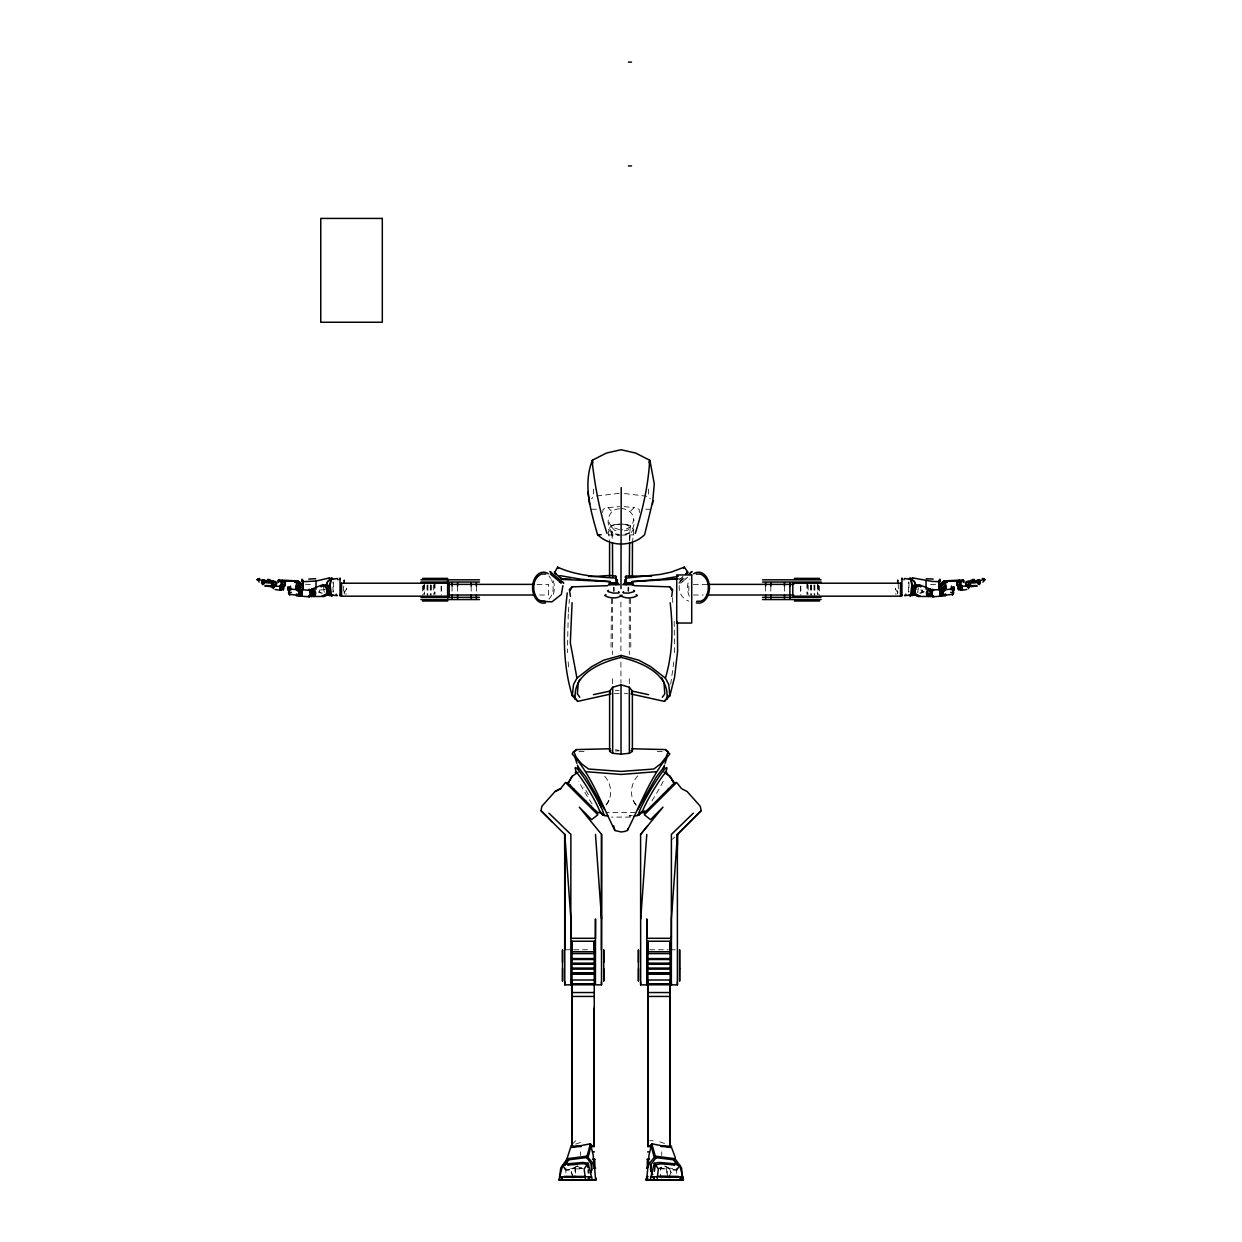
<?xml version="1.0" encoding="UTF-8"?>
<svg xmlns="http://www.w3.org/2000/svg" width="1242" height="1242" viewBox="0 0 1242 1242"><rect width="100%" height="100%" fill="white"/><g stroke="black" fill="none" stroke-linecap="round" stroke-linejoin="round"><path stroke-width="0.75" stroke-dasharray="5 3.75" d="M612.554 598.535L612.57 654.503M620.891 602.075L620.907 653.525M629.259 598.535L629.275 654.503M688.829 590.819L688.86 585.06M344.282 593.924L344.313 590.928L344.267 593.924L346.673 588.242L346.021 594.592M897.702 593.924L897.702 590.928L897.702 593.924L895.311 588.242L895.948 594.592M661.722 1155.541L661.753 1151.815M674.592 652.655L674.173 621.186M323.603 587.311L324.271 592.698M593.598 489.038L593.412 496.474L591.611 498.88M565.917 1167.868L565.902 1173.302M629.383 539.882L630.315 525.428L621.016 523.798M629.663 540.938L630.377 533.33L633.731 529.387L630.315 525.428L621 523.984L611.701 525.428L608.332 529.387L609.574 543.142M632.457 543.142L633.731 529.387M573.028 1176.64L571.273 1172.495L573.028 1168.349L574.999 1168.893L574.999 1176.081M667.342 1176.081L667.342 1168.893L669.329 1168.349L671.099 1172.495L669.329 1176.64M568.262 613.936L567.392 652.655M568.386 612.12L569.379 599.42M333.011 591.937L332.98 582.607M673.816 661.924L670.664 684.28M908.958 582.607L908.927 591.937M611.468 598.691L611.048 647.144M619.432 508.816C604.171 509.173 604.59 534.681 619.541 535.131M669.422 1176.267L670.99 1172.495L669.329 1168.349L664.33 1165.664L659.347 1168.349L660.387 1168.893L660.387 1176.081M602.603 512.527L603.1 509.251L607.928 507.605L619.494 506.596M898.168 583.631L898.447 591.021M572.966 1176.267L571.382 1172.495L573.028 1168.349L578.042 1165.664L581.365 1167.449M621.047 508.537C627.148 508.63 633.436 512.698 633.699 519.249L632.768 523.394L630.129 527.027L625.921 529.247L621.078 530.008M343.522 591.021L343.832 583.631M920.912 593.723L921.921 590.09L916.751 589.531M917.729 592.698L918.397 587.311M637.814 775.862C630.532 783.624 629.026 796.634 636.044 805.018M606.08 805.018C613.098 796.634 611.607 783.64 604.342 775.862M682.898 577.685C675.927 585.106 679.079 597.899 688.798 601.144M548.995 599.141C554.072 594.049 553.979 586.038 551.588 579.688M572.966 1168.706L578.042 1165.664M619.385 524.046L614.495 524.807L612.135 527.571L614.526 530.35L619.432 531.095M573.105 1143.385L575.714 1140.715M672.512 839.297L674.67 837.108M630.734 510.99L634.181 507.605L639.025 509.251L639.537 512.527M682.945 576.459L678.97 580.371L678.241 583.072L680.787 583.01L687.649 577.266M682.991 579.098L678.241 583.072L684.792 577.639M685.894 578.756L680.787 583.01M680.616 578.694L677.635 578.974M669.422 1168.706L664.905 1166.347L659.347 1168.349M625.533 534.557C631.588 532.492 635.593 525.521 633.699 519.249M921.517 592.729L923.862 591.891M575.745 1144.099L582.312 1141.833M919.577 593.164L924.56 591.58M614.495 524.807L611.701 525.428L612.601 539.882M624.322 530.846L627.583 530.35L629.927 527.571L627.552 524.807M624.788 534.2L630.377 533.33M596.781 495.962L619.168 493.369M632.318 815.621L629.073 815.901L633.901 815.746M615.302 690.676L619.09 690.366M614.216 693.735L619.292 693.315M660.387 1168.893L667.342 1168.893M574.999 1168.893L581.955 1168.893M325.249 589.531L320.094 590.09L321.119 593.723M635.423 812.454L606.686 812.454M930.584 584.547L936.515 584.252M579.005 751.612L584.687 751.441M630.47 817.096L611.53 817.096M621.093 535.131L633.762 534.883M615.225 750.944L619.059 750.913M645.716 509.251L650.73 509.236M536.979 584.377L548.576 584.377L548.56 595.011L538.624 595.011M693.331 584.377L706.853 584.377M693.331 595.011L703.298 595.011M566.259 949.773L570.031 949.773M573.757 949.773L590.618 949.773M649.659 949.773L668.398 949.773M670.261 949.773L675.896 949.773M649.628 1140.715L653.168 1140.715M570.652 1168.303L582.948 1168.287M659.052 1168.287L672.9 1168.303M591.409 509.236L598.101 509.251M608.409 534.883L619.277 535.1M657.282 751.441L662.98 751.612M624.136 506.658L634.181 507.605M305.377 584.252L311.307 584.547M676.502 1173.302L676.486 1167.868M624.353 693.455L627.738 693.735M624.447 493.524L648.51 496.474L650.342 498.88M608.332 529.387L611.747 533.33L619.199 534.495M619.463 529.76L612.011 527.027L609.356 523.394L608.409 519.249M615.442 749.625L619.137 750.478M319.07 592.108L322.392 593.164M659.766 1141.833L666.333 1144.099M318.154 591.891L320.483 592.729M577.483 1166.347L582.001 1168.706M607.928 507.605L611.359 510.99M548.98 575.977L550.718 578.446M611.747 533.33L612.43 540.938M630.362 598.691L630.796 647.144M672.388 597.604L673.055 604.854M568.168 661.924L568.65 667.482M648.324 489.038L648.51 496.474M580.402 1151.815L580.433 1155.541M588.227 1169.498L588.273 1173.286M588.056 1169.514L588.087 1173.302M629.306 678.675L629.306 684.14M620.922 662.141L620.938 683.178M612.585 678.675L612.601 684.14M819.503 585.929L819.503 595.337M818.556 585.06L818.556 594.328M817.857 585.06L817.857 594.328M817.407 583.212L817.407 594.328M814.861 585.06L814.861 594.328M814.488 585.06L814.488 596.176M813.991 585.06L813.991 594.328M811.585 585.06L811.585 594.328M811.073 585.06L811.073 596.176M810.7 585.06L810.7 594.328M808.154 585.06L808.154 594.328M807.688 583.212L807.688 594.328M806.896 583.212L806.896 594.328M800.826 586.146L800.826 595.011M800.469 586.146L800.469 595.011M784.463 586.146L784.463 593.226M770.847 586.146L770.801 593.226M765.615 586.146L765.615 593.226M666.426 1168.303L666.426 1173.147M575.527 1168.303L575.527 1173.147M476.369 586.146L476.369 593.241M471.199 586.146L471.137 593.241M457.584 586.146L457.584 593.241M452.072 586.146L452.072 593.241M441.438 586.146L441.438 595.011M441.081 586.146L441.081 595.011M435.01 583.212L435.01 594.328M434.203 583.212L434.203 594.328M433.737 585.06L433.737 594.328M431.191 585.06L431.191 594.328M430.819 585.06L430.819 596.176M430.306 585.06L430.306 594.328M427.916 585.06L427.916 594.328M427.403 585.06L427.403 596.176M427.031 585.06L427.031 594.328M424.485 583.212L424.485 594.328M424.05 585.06L424.05 594.328M423.351 585.06L423.351 594.328M422.482 585.929L422.482 595.337M319.799 592.139A6.412 4.425 78.8 0 1 319.365 589.95M922.651 589.95A6.412 4.394 -78.8 0 1 922.216 592.139M333.151 581.908A9.206 1.708 -90 0 1 333.151 592.139M908.771 592.123A9.206 1.77 90 0 1 908.771 581.908M553.249 580.837A15.478 10.914 90 0 1 552.55 596.284M689.372 596.284A15.478 10.976 90 0 1 689.372 579.082M663.197 781.327A23.645 2.142 -59.3 0 1 649.877 803.962M588.413 794.709A27.572 2.624 59.3 0 1 583.895 786.947M592.155 803.962A23.645 2.251 59.3 0 1 578.85 781.327M608.875 800.748L606.018 805.111L608.875 800.748M636.152 805.111L633.296 800.748L636.137 805.095"/><path stroke-width="1.5" d="M562.579 968.589L562.533 981.164L562.533 949.773L562.486 962.348M564.784 844.964L564.784 834.407L541 810.653L541.916 806.213L555.019 791.527L560.639 788.623L565.498 782.46L597.821 814.768L591.642 819.627L579.3 807.207L601.563 834.407L601.516 984.859L595.415 984.859L595.492 918.925L595.446 938.3L570.808 938.3L570.885 834.407L548.948 813.184M571.941 980.916L571.925 1146.521L571.957 1140.715L572.003 1146.521L581.272 1146.521M572.003 1146.521L572.019 941.234M594.173 1007.961L594.173 1146.521L590.462 1146.521M571.957 950.037L571.988 941.234L594.25 941.234L594.25 1146.521M603.767 968.589L603.736 981.164L603.705 949.773L603.767 962.348M609.605 751.379L609.605 691.157L612.694 687.245L621.016 684.808L629.321 687.245L632.364 691.157L632.395 751.379L629.383 753.304L621.031 754.111L612.679 753.304L609.605 751.379L610.878 750.385M612.679 753.304L612.694 687.245M617.305 581.83L617.305 579.595M621.031 754.111L621.016 684.808M620.969 588.537L621.202 487.609M624.85 581.83L624.85 579.595M629.383 753.304L629.321 687.245M638.481 968.589L638.45 981.164L638.45 949.773L638.388 962.348M647.843 980.916L647.843 1146.521L651.615 1146.521M660.884 1146.521L670.152 1146.521L670.168 941.234L647.905 941.234L647.92 1146.521L647.889 1140.715M670.075 980.916L670.075 1146.521M677.449 844.964L677.449 834.407L701.171 810.653L700.24 806.213L687.137 791.527L681.516 788.623L676.657 782.46L644.35 814.768L650.497 819.627L662.98 807.207L640.593 834.407L640.67 984.859L646.74 984.859L646.787 918.925L646.74 938.3M340.029 594.654L340.029 596.02L340.044 578.027L340.029 579.393M564.784 981.91L564.799 834.407L570.87 918.925L570.87 969.334L570.823 984.859L564.737 984.859L564.706 981.91L564.753 984.859M594.188 950.037L594.235 941.234M609.558 576.847L609.574 543.142M612.632 577.313L612.492 542.754M613.827 591.099L613.827 587.482M629.337 577.313L629.585 542.754M632.349 576.847L632.457 543.142M647.858 950.037L647.905 941.234M670.09 950.037L670.137 941.234M671.301 981.91L671.332 984.859L677.418 984.859L677.356 834.407L701.156 810.653M901.925 594.654L901.94 596.02L901.94 578.027L901.925 579.393M958.607 580.713L960.687 581.008L960.485 586.193L958.374 586.286M960.687 581.008C955.129 577.903 957.458 587.777 957.427 585.324M961.929 585.805L961.867 587.093L961.789 586.007M280.04 585.805L280.071 587.093L280.149 586.007M337.42 595.57L331.412 595.182L330.201 585.324L331.133 579.377L337.498 578.493L338.026 579.859M647.843 1146.521L647.874 1140.715M281.36 581.908C281.313 578.058 281.794 589.313 281.499 585.23M932.369 595.958L931.966 591.844L933.208 590.214L931.36 589.5L927.991 590.664L927.634 594.965L931.267 596.362L933.13 595.834L930.413 596.595L931.267 596.362M309.677 590.431L303.095 589.748L303.157 581.675L302.039 579.238L303.405 581.24M344.267 581.178L344.267 580.123L344.298 583.212M671.348 984.859L671.394 918.925L677.464 834.407M897.687 581.178L897.702 580.123L897.718 583.212M954.275 587.792L954.229 589.608L952.862 589.997L952.862 588.755M315.949 589.376L316.042 581.054L329.487 577.903L330.791 580.837M654.348 1171.408L655.279 1164.903L660.511 1163.847L671.58 1164.577M958.824 585.494L958.715 589.686M960.206 587.14L961.898 585.51L957.737 586.053M967.502 585.712L967.44 586.954L967.378 585.898M278.643 581.272L278.643 579.766L278.394 581.303M943.066 582.622L940.675 583.771L940.939 586.24L941.452 587.994L945.876 587.963L943.842 589.081M954.182 589.671L954.275 587.016L952.94 586.798L952.909 588.584C951.077 587.187 950.642 590.4 950.813 588.289M283.455 580.713L281.36 581.52L285.35 581.846L284.573 586.472L284.604 585.324M281.375 581.008L281.577 586.193L283.673 586.286M309.755 595.958L310.174 594.313L312.239 594.375L312.285 591.534L311.602 589.748L308.901 590.214L314.117 590.664L314.474 594.965L310.842 596.362L308.979 595.834L311.711 596.595L310.842 596.362M943.004 587.777L942.895 588.351M278.581 582.436L278.565 580.154L280.087 579.657M626.201 578.555L626.263 576.055L651.74 576.071M943.982 581.706L944.029 580.651L944.091 581.551M296.512 593.94L298.53 595.756L300.781 595.461L300.812 594.157M942.678 584.64L942.445 582.684M283.44 586.084L283.486 587.28L283.657 586.162M939.806 581.458L939.868 580.309L939.946 581.303M960.687 581.908C960.78 578.058 960.283 589.313 960.547 585.23M966.229 585.432C966.167 589.174 966.478 578.601 966.416 582.25M968.605 586.488C971.943 587.062 967.953 579.114 969.443 581.893C983.602 579.75 982.717 582.948 969.397 583.103L969.086 581.349L967.394 581.318M976.274 585.494L970.235 585.758M957.039 582.203L956.852 581.054L945.131 581.287L946.047 589.096L945.969 587.466M956.852 581.054L956.744 585.153L960.485 585.665M274.56 585.898L274.513 586.954L274.466 585.712M647.393 1159.252L647.16 1168.272M657.282 1176.873L657.158 1179.9L654.037 1179.791L654.286 1178.208L652.609 1179.791L650.171 1179.9L654.301 1163.257L659.409 1162.434L674.499 1163.77L679.747 1165.353L683.473 1179.9L645.995 1179.776L646.182 1178.192M970.996 580.2L970.996 581.116M626.263 576.055L625.068 577.126L626.294 578.12L626.232 581.784L624.586 582.669L632.209 582.715L631.448 582.886L632.597 584.703M276.78 582.902L275.91 586.1L265.788 585.494M650.808 1164.406L650.544 1169.902L652.454 1174.637M299.058 588.351L298.965 587.777M562.89 585.696L561.368 594.406L551.96 601.858L541.31 601.237L537.957 599.389C531.669 592.279 531.887 578.058 541.636 574.052L545.626 574.115M297.894 581.551L297.971 580.651L298.033 581.706M302.039 581.303L302.132 580.309L302.225 581.458M952.412 595.166L953.561 593.008L953.204 588.817L943.283 589.966A3.602 1.692 81.2 0 0 943.004 594.344L945.302 596.005A3.602 1.692 81.2 0 0 945.674 595.228M963.435 582.436L963.435 580.154L961.913 579.657M977.314 585.991L971.337 586.581L971.275 585.417M278.363 582.42L278.565 580.154M652.888 500.852L644.629 534.665C631.992 547.194 610.241 547.085 597.542 534.665C590.819 510.664 582.653 484.861 592.403 460.223L606.329 453.097L621.031 449.728L635.749 453.097L649.675 460.223C648.402 484.954 642.719 509.841 635.283 533.455M640.717 918.925L646.787 834.407M273.519 588.677L271.936 586.736L272.945 580.837L272.603 581.893C258.352 579.766 259.454 582.964 272.681 583.103M271.936 586.736L272.355 585.324L271.843 586.271M275.119 589.515L280.055 590.214L280.552 585.525M280.366 587.59L280.583 585.324M298.204 589.081L296.015 588.646L296.139 587M296.015 588.646L296.931 581.737L299.229 581.908M572.081 602.727L570.326 642.844L576.956 678.116L573.54 684.497L572.298 695.831L577.716 701.373L610.847 694.014L609.605 691.157L593.428 694.666M281.577 585.665L285.318 585.153L285.21 581.054L296.931 581.287L296.015 589.096L296.062 587.466M300.89 591.425L299.415 590.804L299.679 588.025M959.662 582.56L959.538 580.945L963.388 580.852M298.717 584.532C300.611 574.518 300.409 596.455 298.685 586.146M567.237 592.931C563.387 627.148 561.989 662.56 572.298 695.831M939.775 587.668L939.526 589.36L939.651 581.877M290.193 588.987L290.488 586.115M299.57 588.941L299.338 591.875L299.446 590.913M281.375 590.09L280.118 589.577L280.537 585.882L281.95 585.696M281.965 580.123L281.825 581.567L281.95 580.123L297.506 580.93M959.523 582.56L959.678 581.054M270.818 580.216L271.02 581.116M297.335 582.094L295.177 581.908L295.301 580.79L295.099 582.653M295.239 581.458L295.146 581.908M903.928 579.859L904.471 578.493L910.852 579.377L911.814 585.324L910.572 595.182L904.549 595.57M269.762 579.502L267.915 580.262L271.874 581.116M280.164 589.422L280.055 590.214M291.094 588.289C291.668 589.95 289.448 587.73 287.663 588.491M671.72 596.408L672.636 589.469L669.717 586.845L634.103 585.681M270.694 585.417L270.616 586.581L264.639 585.991M272.045 584.64L273.457 586.488M272.06 585.401L272.898 581.396L274.668 581.318M678.411 1176.904L657.406 1176.733L658.369 1168.893L654.301 1163.257M295.938 587.652L295.596 588.506M652.469 504.159L654.286 483.821L650.047 461.155M626.294 578.12L660.635 574.378L671.285 572.065L684.373 567.159L683.504 568.184M285.008 582.203L285.21 581.054M296.621 582.933L296.931 581.287M558.683 576.443L560.421 575.698L580.868 579.238L610.334 581.644L610.676 582.886L609.931 584.703L610.334 581.644L562.315 579.424L554.553 572.748L557.627 567.159C575.745 575.45 596.222 576.893 615.861 578.12C619.479 572.546 591.704 578.151 588.413 576.024M956.666 583.103L956.899 581.722M297.04 595.322L297.971 595.492L299.136 592.077L297.676 590.524L299.151 590.431M946.373 588.506L946.016 587.652M281.748 587.14L280.118 586.24L284.061 586.224M675.306 1157.606L671.643 1147.686L651.802 1143.789L648.976 1155.107L648.169 1166.611L646.601 1168.272L647.408 1168.287M566.212 1161.161L570.544 1147.686L590.4 1143.789L593.21 1155.107L593.986 1166.611M327.143 583.6L327.686 581.38L329.968 579.657A7.514 1.382 89.7 0 1 330.465 580.775M561.601 1176.904L559.568 1176.888L585.122 1176.733L584.144 1168.893L588.134 1163.257L592.263 1179.9L589.857 1179.791L589.251 1178.208L588.211 1178.208L588.46 1179.791L585.386 1179.9L585.246 1176.873L564.07 1176.904M943.268 587.606C940.768 593.785 942.119 574.875 943.315 584.532M960.019 585.882L958.203 586.597C956.604 591.254 964.071 590.54 961.432 586.131L969.924 585.991L968.372 588.677M559.614 1176.904L560.747 1167.93L567.284 1158.693L587.047 1156.147L592.76 1163.195L594.545 1167.511L595.632 1179.9L558.931 1179.9L562.657 1165.353L567.904 1163.77L583.01 1162.434L588.134 1163.257M626.247 584.703L626.636 582.902L632.628 582.902L633.606 584.703L622.832 584.703L624.695 582.902M270.896 585.463L270.616 586.581M591.347 1144.55L588.304 1156.675M648.588 694.666L632.364 691.157L631.122 694.014L664.377 701.373L669.857 695.831L668.755 684.497L665.402 678.116C672.745 653.649 673.211 627.94 670.168 602.727M323.665 595.337L326.149 594.483L326.972 591.068L325.947 587.435L323.401 585.836L320.917 586.69L322.703 586.177M267.62 580.713L268.101 579.284L267.853 580.728L256.985 579.688L259.531 578.57M300.781 595.461L302.101 594.437L301.899 591.58L298.592 590.68M667.156 699.029L668.072 695.349M649.054 462.723L649.675 460.223M669.857 695.831L674.592 677.107L677.589 651.32L677.387 621.574M590.4 1143.789L587.047 1156.147M967.239 585.681L971.135 585.681L969.66 586.783M966.152 585.37L970.002 585.401M280.118 589.577L283.362 589.655L283.704 586.597L271.998 585.991M280.537 585.882L280.382 587.016L281.717 587.062L280.428 586.923M918.381 595.337L915.897 594.483L915.09 591.068L916.099 587.435L918.63 585.836L921.098 586.69L919.313 586.177M916.58 595.166L913.972 594.313L912.109 590.276L912.761 587.932L914.857 586.457L916.798 585.339L918.63 585.836M632.24 584.703L631.805 581.644L661.256 579.238L678.163 576.381M283.362 589.655L283.673 588.63M295.829 588.009L297.847 588.91M296.186 587.963L300.611 587.994L301.387 583.771M631.464 582.886L631.821 581.644L677.635 578.974M302.396 581.877L302.675 589.438L302.256 587.668M665.091 763.333L666.628 758.381M325.451 595.166L328.059 594.313L329.922 590.276L329.254 587.932L325.947 587.435M267.993 579.533L269.483 580.387M272.293 586.783L270.803 585.681L274.637 586.255L275.056 584.951M299.415 590.804L300.952 591.208M909.268 594.67A9.206 1.77 90 0 0 911.224 594.67L913.864 594.607L911.892 592.465L912.575 587.078L913.708 585.789L917.605 585.929L911.985 585.23A9.206 1.77 90 0 0 909.268 579.377M663.244 768.674L664.486 765.119M952.707 590.245L952.567 588.987L953.747 589.841M609.993 748.786L576.645 749.563L573.307 751.783L572.22 753.956C591.891 775.971 601.594 804.164 614.899 830.494L621.14 831.969L624.447 831.488L627.381 830.494L628.126 828.398M314.117 590.664L313.279 591.984M931.95 594.313L929.885 594.375L930.506 589.748L939.775 589.779M945.612 593.94L944.168 595.492L943.004 592.077L944.463 590.524L942.957 590.431M328.556 589.655L329.254 587.932L325.233 585.339L323.401 585.836M590.292 1173.053L591.58 1169.902L591.316 1164.406M590.524 1173.053L591.797 1169.902L591.534 1164.406L587.264 1158.32M332.685 579.377A9.206 1.708 -90 0 0 330.046 585.23L324.41 585.929L326.227 584.966L327.686 581.38M945.084 595.322L941.343 595.461L940.039 594.437L940.225 591.58L943.532 590.68M911.83 588.817L911.985 585.23L913.708 585.789M911.162 580.837L912.497 577.903L932.307 581.411L938.921 581.675L939.946 579.238L938.533 581.24M905.139 595.539L905.791 594.173M579.781 679.405L578.275 682.51L577.375 693.874L579.781 697.29M257.11 579.703L259.625 578.586M296.434 595.228A3.602 1.708 -81.2 0 0 296.822 596.005L299.136 594.344A3.602 1.708 -81.2 0 0 298.856 589.966L288.951 588.817L288.61 593.008L289.743 595.166M627.381 830.494C640.686 804.226 650.606 776.203 669.842 753.956L665.355 749.563L631.992 748.786M261.953 581.768L262.419 580.278L264.468 580.138M261.922 581.178L263.025 580.557L263.847 583.321M982.95 582.079L985.015 579.688L982.469 578.57M978.215 583.321L979.038 580.557L980.124 581.178M570.202 590.338L572.205 586.845L607.742 585.681M332.685 594.67A9.206 1.708 -90 0 1 330.776 594.67L328.152 594.607L330.139 592.465L329.472 587.078L325.59 585.168M272.898 581.396L276.485 582.669M978.184 584.252L979.643 580.278L977.594 580.138M572.205 776.25L568.029 783.267L572.174 776.25L578.135 772.245M637.72 809.473L656.288 777.057L664.082 766.857M564.815 1164.887L568.805 1159.826M565.032 1164.887L567.703 1160.587M968.31 587.513L969.055 585.432M979.224 584.749L980.512 582.684M680.523 1179.791L682.696 1179.9L681.579 1167.93L675.043 1158.693L655.279 1156.147L649.582 1163.195L647.796 1167.511L646.709 1179.9L647.377 1178.192L648.107 1179.76M272.852 585.432L273.613 587.513M686.95 573.136L687.323 571.925L685.662 574.301L687.975 572.36L684.373 567.159M662.312 697.29L664.78 693.874L663.989 682.51L661.784 677.868M555.034 573.136L554.677 571.925L556.369 574.301M664.377 701.373L666.954 697.957C669.236 673.599 640.779 661.986 621.202 657.422C601.547 662.002 573.261 673.614 575.201 697.957L577.716 701.373M679.747 1165.353L676.735 1170.057L673.117 1169.669M640.593 834.407L647.625 825.821M637.13 815.637L642.098 811.274M623.562 591.627L622.847 592.434L623.763 593.024L628.902 593.102L633.855 591.72L634.569 590.928L633.653 590.338M969.117 586.503L969.924 585.991M671.813 785.581L675.011 782.382M668.087 789.338L672.683 784.711M662.747 794.694L668.382 789.043M693.315 813.184L671.41 834.407L671.348 938.3L646.709 938.3M650.963 806.462L662.918 794.507M646.632 810.778L651.025 806.384M644.256 813.122L647.082 810.327M301.899 591.58L300.642 592.527M576.645 749.563L574.037 752.031L576.148 757.201L581.489 763.737L588.553 769.015L621.186 771.437L653.804 769.015L660.806 763.737L666.023 757.201L668.041 752.031L665.355 749.563M572.205 586.845L569.364 589.469L570.451 596.408M622.087 595.135C617.631 599.094 609.465 598.52 604.73 595.492L605.972 594.67M688.689 574.378L692.058 571.522L690.521 572.81M300.611 587.994L298.297 587.357M278.627 580.852L282.462 580.945L278.472 580.852M288.61 593.008L291.404 592.341M576.956 678.116L591.813 666.581L603.565 660.201L621.217 655.403L638.838 660.201L650.591 666.581L665.402 678.116M983.928 579.176L984.906 579.703M297.024 590.649L298.297 589.748M655.077 1158.32L656.087 1157.637L651.025 1164.406L650.761 1169.902L652.687 1174.637M554.553 572.748L554.677 571.925M608.471 590.338L607.555 590.928L608.301 591.72L613.269 593.102L618.392 593.024L619.292 592.434L618.547 591.627M911.224 594.67L912.684 593.847M331.412 595.182L332.313 594.67M327.283 593.195L329.347 592.092M555.05 791.527L560.67 788.623M329.922 590.276L326.972 591.068M965.562 582.669L969.164 581.396M941.017 591.425L942.492 590.804L942.243 588.025M665.619 773.378L669.95 776.25C680.911 795.439 669.671 772.089 664.035 772.245M311.928 589.127L321.895 585.044A6.412 4.425 78.8 0 1 323.401 584.749A6.412 4.425 78.8 0 1 327.717 591.239A6.412 4.425 78.8 0 1 323.696 596.455L313.077 596.486A4.13 2.857 78.7 0 1 312.084 595.989M960.547 590.09L961.789 589.577L961.541 587.016L960.206 587.062M972.238 579.502L974.225 580.231L970.126 581.116M288.408 589.841L291.249 589.717M942.616 596.02L944.168 595.492M940.955 591.208L942.492 590.804M328.323 585.789L330.046 585.23L330.046 588.817M910.029 595.492L916.084 594.514M965.282 582.902L969.319 582.451M940.97 584.237L945.271 583.383L945.131 581.737L942.833 581.908M967.999 584.594L969.66 584.113M299.555 582.684L299.338 584.64M952.847 589.872L954.198 589.546M633.793 816.289L638.776 815.062M571.01 1164.561L567.78 1165.353M961.696 588.522L958.498 588.848M940.908 589.966L942.399 589.671M959.787 581.054L963.528 580.852L963.621 582.42M943.346 594.08L940.039 594.437A3.245 0.963 -89.1 0 1 940.613 590.431A3.245 0.963 -89.1 0 1 941.762 592.015M594.437 1151.846L592.962 1151.846M309.6 590.276L310.158 591.844L312.285 591.534M943.299 586.24L945.566 585.913L945.271 583.383M944.122 588.91L946.125 588.009M961.727 589.422L961.851 590.214L966.773 589.515M956.868 582.281L960.625 582.234M312.239 594.375L314.614 594.08M568.588 1159.826L586.255 1157.637L587.482 1158.32M967.844 587.342L969.428 587.14M655.574 771.763L621.202 774.434L586.798 771.763M569.379 1169.669L565.747 1170.057L562.657 1165.353M911.892 595.291L917.434 594.701M972.362 580.418L974.007 579.533M326.149 594.483L328.059 594.313M281.453 582.234L285.21 582.281M944.681 582.094L946.839 581.908L946.699 580.744L944.494 580.93M932.773 596.828L940.908 596.144M264.499 580.635L262.45 580.806L263.894 584.252M671.363 579.16L677.045 578.725M952.909 588.584L954.244 588.491M678.924 1179.9L680.352 1179.791L680.042 1178.208L683.473 1179.9M950.922 589.717L952.956 589.577L952.878 594.313L943.501 595.322M561.4 578.694L570.699 579.16M570.823 1164.577C575.325 1165.726 587.155 1160.261 588.025 1167.635M610.676 582.886L617.569 582.669L615.939 581.784L615.861 578.12M941.405 592.186L943.004 592.077M316.042 581.054L303.157 581.675M558.931 1179.9L560.81 1179.791L561.384 1178.208L562.424 1178.208L562.114 1179.791L563.573 1179.9M559.614 1179.9L561.726 1179.791M654.068 1176.717L650.808 1176.873L657.406 1176.733M308.792 579.067L315.747 578.741M946.932 582.653L946.699 580.744L960.035 580.123L960.206 581.582L960.035 580.123M302.256 589.779L303.095 589.748M671.099 1179.9L673.676 1179.791M281.53 584.128L283.626 584.082M647.284 1176.36L647.843 1176.345M696.343 574.115L700.348 574.052C710.129 578.027 710.393 592.279 704.059 599.389L700.674 601.237L696.669 601.299M585.122 1176.733L591.611 1176.873L588.584 1176.873M646.601 1176.888L647.827 1176.873M647.206 1179.884L645.995 1179.776L677.728 1179.791M657.344 1176.407L678.287 1176.376M680.833 1176.904L682.836 1176.888L659.781 1176.407M564.442 1179.791L596.051 1179.776L595.912 1178.192L596.051 1179.776L590.804 1179.9M628.452 62.1L631.526 62.1M628.452 165.947L631.526 165.947M422.482 578.384L447.617 578.384L447.617 600.988L422.482 600.988M794.368 578.384L819.503 578.384M420.914 579.828L479.474 579.828M762.51 579.828L821.086 579.828M420.914 582.048L479.474 582.048M762.51 582.048L821.086 582.048M617.46 582.902L619.308 584.703L608.533 584.703L609.512 582.902L615.52 582.902L615.908 584.703M900.652 583.212L792.8 583.212L792.8 596.176L900.652 596.176L900.652 583.212L900.574 596.176M448.145 584.377L534.107 584.377M707.847 584.377L793.747 584.377M448.145 595.011L535.054 595.011M706.853 595.011L793.747 595.011M420.914 597.34L479.474 597.34M762.51 597.34L821.086 597.34M420.914 599.56L479.474 599.56M762.51 599.56L821.086 599.56M794.368 600.988L819.503 600.988M601.563 834.407L601.438 949.959M572.065 951.745L594.297 951.745M647.967 951.745L670.214 951.745M572.096 953.577L594.328 953.577M647.998 953.577L670.23 953.577M572.096 958.576L594.328 958.576M647.998 958.576L670.245 958.576M572.096 958.964L594.328 958.964M647.998 958.964L670.245 958.964M572.096 959.492L594.328 959.492M647.998 959.492L670.245 959.492M572.096 963.155L594.328 963.155M647.998 963.155L670.245 963.155M572.096 964.273L594.344 964.273M648.013 964.273L670.245 964.273M572.096 968.077L594.344 968.077M648.013 968.077L670.245 968.077M572.096 969.133L594.328 969.133M647.998 969.133L670.245 969.133M572.096 972.921L594.328 972.921M647.998 972.921L670.245 972.921M572.096 973.526L594.328 973.526M648.013 973.526L670.245 973.526M572.096 973.945L594.328 973.945M648.013 973.945L670.245 973.945M572.096 980.016L594.328 980.016M647.998 980.016L670.23 980.016M572.096 983.757L594.328 983.757M647.998 983.757L670.23 983.757M572.096 984.316L594.328 984.316M647.998 984.316L670.245 984.316M572.096 984.735L594.328 984.735M647.998 984.735L670.245 984.735M572.096 992.544L594.328 992.544M647.998 992.544L670.23 992.544M572.065 996.441L594.297 996.441M647.967 996.441L670.214 996.441M570.497 1146.04L572.314 1146.04M590.462 1145.916L594.173 1145.916M647.843 1145.916L651.538 1145.916M669.764 1146.04L671.596 1146.04M571.941 1146.335L579.998 1146.335M590.369 1146.335L594.235 1146.335M647.843 1146.335L651.724 1146.335M662.141 1146.335L670.152 1146.335M592.543 1159.252L594.902 1159.252M647.191 1159.252L649.566 1159.252M564.194 1176.376L585.184 1176.407M646.026 1179.776L679.514 1179.791M930.165 589.127L920.151 585.044A6.412 4.394 -78.8 0 0 918.645 584.749A6.412 4.394 -78.8 0 0 914.329 591.239A6.412 4.394 -78.8 0 0 918.335 596.455L929.016 596.486A4.13 2.841 -78.8 0 0 929.994 595.989M593.676 1168.272L595.011 1168.287L594.67 1159.252M914.857 583.6L914.298 581.38L912.001 579.657A7.499 1.475 -89.9 0 0 911.488 580.775M541.31 601.237L545.3 601.299M950.767 592.341L953.561 593.008M649.162 1151.846L647.641 1151.846M597.542 534.665L601.159 534.743M958.436 584.082L960.532 584.128M283.409 588.848L280.211 588.522M302.101 594.437L298.81 594.08M568.339 1179.791L570.885 1179.9M914.981 585.106L916.425 585.168M926.221 578.741L933.192 579.067M943.734 587.357L941.452 587.994M299.136 592.077L300.735 592.186M298.639 595.322L289.293 594.313L289.588 588.987L287.709 589.546M982.391 578.586L984.425 578.741L984.176 579.905L974.163 580.728L973.899 579.284L974.365 580.713M977.578 580.635L980.109 581.768M674.623 1165.353L671.394 1164.561M301.216 596.144L309.336 596.828M913.972 594.313L915.897 594.483M296.807 583.383L301.092 584.237M324.473 594.701L331.878 595.492L325.901 594.514M272.759 582.451L276.5 583.274M272.479 587.14L274.047 587.342M655.854 1157.637L673.738 1159.826L677.495 1164.887M959.957 585.696L961.37 585.882M927.495 594.08L929.885 594.375M929.839 591.534L931.966 591.844M296.512 585.913L298.779 586.24M578.042 766.857L585.991 777.057L604.497 809.473M326.227 584.966L327.019 585.106M915.09 591.068L912.109 590.276M957.893 586.224L961.882 586.534M299.524 589.671L301.014 589.966M916.099 587.435L912.761 587.932L913.444 589.655M599.886 811.274L603.224 815.062L608.207 816.289M272.417 584.113L274.078 584.594M289.013 588.584L288.982 586.798L287.647 587.016L287.694 589.562L289.044 589.997M603.224 815.062L604.932 815.637M297.971 595.492L299.508 596.02M298.965 582.622L301.03 583.554M912.668 592.092L914.733 593.195M909.641 594.67L910.572 595.182M329.332 593.847L330.776 594.67M636.137 594.67L637.394 595.492C632.659 598.551 624.509 599.048 620.022 595.135M941.467 592.527L940.225 591.58M673.521 1159.826L677.294 1164.887M943.842 589.748L945.084 590.649M631.107 750.385L632.395 751.379M258.057 579.176L259.066 582.079M550.408 573.99L561.213 583.01L559.987 582.001M562.176 581.784L563.744 583.072L549.927 571.522L551.448 572.81M558.481 568.184L557.627 567.159M567.175 782.382L570.404 785.581M561.058 578.167L562.315 579.424M569.535 784.711L574.161 789.338M573.882 789.043L585.65 800.811M585.51 800.671L591.285 806.462M552.395 822.126L540.969 810.653M591.223 806.384L597.914 813.122M595.151 810.327L597.06 812.268M261.425 582.684L262.714 584.749M669.966 776.25L674.096 783.267M669.717 586.845L671.72 590.338M336.209 594.173L336.846 595.539M970.219 586.271L969.397 583.103M914.298 581.38L915.773 584.966M966.152 586.1L965.577 583.274M284.216 586.053L280.071 585.51L280.071 586.534M614.899 830.494L613.564 825.697M577.468 765.119L578.71 768.674M971.337 586.581L971.042 585.463M288.951 588.817L289.433 590.245M966.881 584.951L967.316 586.255M655.279 1156.147L651.802 1143.789M574.829 756.735L576.862 763.333M654.022 1156.675L650.855 1144.55M958.234 588.63L958.529 589.655M573.99 695.349L574.906 699.029M607.043 533.455C599.234 510.105 594.965 485.684 592.108 461.155M592.403 460.223L592.962 462.723M945.131 581.287L945.41 582.933M687.323 571.925L687.463 572.748M285.148 581.722L285.381 583.103M945.566 585.913L945.876 587.963M587.87 491.879L589.686 504.159M970.002 584.64L970.157 585.696M958.281 586.162L958.467 587.28L958.529 586.084M946.699 580.79L946.839 581.908M942.445 590.913L942.569 591.875L942.352 588.941M951.434 586.115L951.714 588.987M282.338 581.054L282.477 582.56M945.892 587L946.031 588.646M282.198 581.054L282.338 582.56M595.492 834.407L601.563 918.925M963.59 581.303L963.373 579.766L963.373 581.272M275.755 585.401C276.05 589.282 275.569 578.586 275.615 582.25M287.678 589.608L287.709 589.671M283.098 585.355L283.176 589.686M941.296 594.157L941.343 595.461M615.861 576.055L615.923 578.555M926.004 581.054L926.097 589.376M677.371 981.91L677.402 984.859M646.694 981.91L646.709 984.859M640.624 981.91L640.639 984.859M621.186 655.497L621.202 657.422M601.47 981.91L601.485 984.859M570.777 981.91L570.808 984.859M938.921 581.675L938.983 589.748M313.636 593.847L313.636 595.399M310.158 591.844L310.174 594.313M628.343 587.482L628.359 591.099M928.457 593.847L928.457 595.399M677.356 834.407L677.371 849.792M564.706 849.792L564.691 834.407L564.691 949.959M912.497 577.903L912.497 579.657M912.497 595.679L911.985 594.39A7.499 1.475 -89.9 0 1 911.457 593.272M789.85 586.146L789.85 582.607L789.881 598.551L789.85 595.011M784.463 582.607L784.463 586.146M784.463 595.011L784.463 598.551M770.847 582.607L770.847 586.146M770.847 595.011L770.847 598.551M765.615 582.607L765.615 586.146M765.615 595.011L765.615 598.551M671.285 936.375L671.285 949.959M476.369 582.607L476.369 586.146M476.369 595.011L476.369 598.551M471.199 582.607L471.199 586.146M471.199 595.011L471.199 598.551M457.584 582.607L457.584 586.146M457.584 595.011L457.584 598.551M452.072 582.607L452.072 586.146M452.072 595.011L452.072 598.551M341.457 583.212L341.457 596.176M329.487 577.903L329.487 579.657M329.487 595.679L329.984 594.39A7.499 1.428 89.9 0 0 330.496 593.272M308.544 595.741A4.13 1.242 89.1 0 0 308.901 596.595A4.13 1.242 89.1 0 0 310.391 594.576M308.466 590.431A4.13 1.242 89.1 0 1 309.988 589.997A4.13 1.242 89.1 0 1 310.562 594.809M300.347 592.015A3.245 0.978 89.1 0 1 301.573 590.524A3.245 0.978 89.1 0 1 302.179 594.561A3.245 0.978 89.1 0 1 300.595 595.291M933.549 595.741A4.13 1.226 -89.1 0 1 933.192 596.595A4.13 1.226 -89.1 0 1 931.733 594.576A4.13 1.226 -89.1 0 1 932.4 589.562A4.13 1.226 -89.1 0 1 933.627 590.431M941.514 595.291A3.245 0.963 -89.1 0 1 939.961 594.561M669.857 1179.434A15.261 15.121 -90 0 1 661.179 1179.434M581.24 1179.434A15.261 15.137 90 0 1 572.562 1179.434M323.696 596.455A6.412 4.425 78.8 0 1 322.159 595.679M310.5 590.959A4.13 2.857 78.7 0 1 312.891 588.941A4.13 2.857 78.7 0 1 315.685 593.133A4.13 2.857 78.7 0 1 313.077 596.486M919.872 595.679A6.412 4.394 -78.8 0 1 918.335 596.455M931.578 590.959A4.13 2.841 -78.8 0 0 929.202 588.941A4.13 2.841 -78.8 0 0 926.423 593.133A4.13 2.841 -78.8 0 0 929.016 596.486M545.595 602.867A15.478 10.914 90 0 1 532.647 585.665A15.478 10.914 90 0 1 548.312 573.804M693.641 573.804A15.478 10.976 90 0 1 709.384 585.665A15.478 10.976 90 0 1 696.358 602.867M642.595 811.212A27.572 2.484 -59.3 0 1 641.4 806.819A27.572 2.484 -59.3 0 1 659.828 775.52A27.572 2.484 -59.3 0 1 665.821 771.748M644.877 810.824A23.645 2.142 -59.3 0 1 650.668 794.927A23.645 2.142 -59.3 0 1 666.783 772.54M576.241 771.748A27.572 2.624 59.3 0 1 582.451 775.52A27.572 2.624 59.3 0 1 600.864 806.819A27.572 2.624 59.3 0 1 599.451 811.212M575.341 772.54A23.645 2.251 59.3 0 1 590.074 792.256A23.645 2.251 59.3 0 1 598.846 812.485M599.218 802.844A22.232 2.111 59.3 0 1 600.926 806.663M679.669 968.589L679.638 981.164L679.622 949.773L679.669 968.589M595.477 1168.272L594.607 1168.287L595.477 1168.272M382.303 218.421L320.762 218.421L320.762 322.252L382.303 322.252L382.303 218.421M691.716 574.953L676.719 574.953L676.719 623.034L691.716 623.034L691.716 574.953M449.185 583.212L341.379 583.212L341.379 596.176L449.185 596.176L449.185 583.212"/></g></svg>
